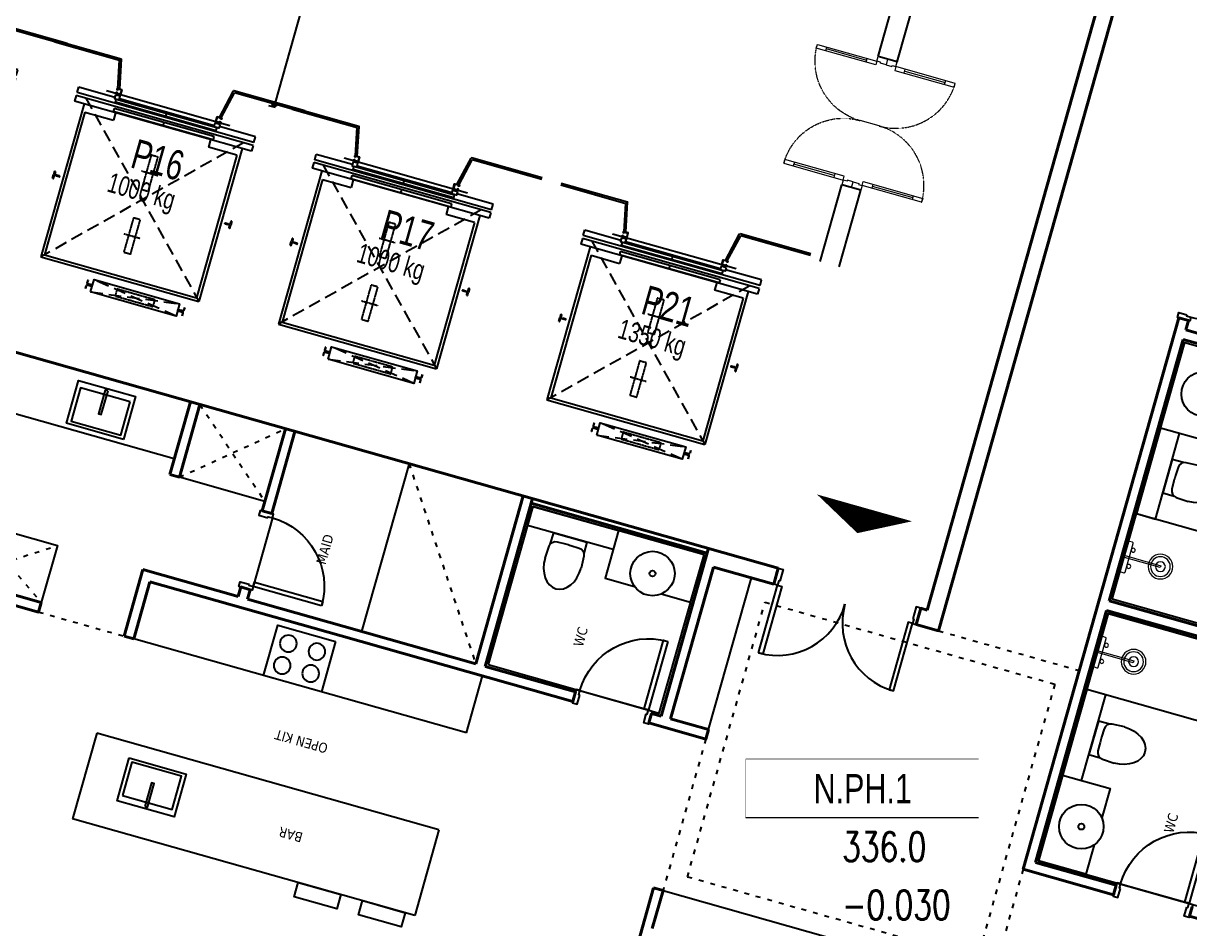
# Model space of a CAD drawing. Header units: millimetres. Extents: x -361681467 to 361175952, y -1292982 to 1550216.
# Drawn here: x -45886 to -34078, y 124816 to 133979 of the extents above; entities that cross this region are included whole.
import ezdxf
from ezdxf.enums import TextEntityAlignment as Align
from ezdxf.xclip import XClip

# ---------------------------------------------------------------- set-up
doc = ezdxf.new("R2010")
doc.units = ezdxf.units.MM
doc.header["$MEASUREMENT"] = 0
doc.header["$XCLIPFRAME"] = 0
doc.set_wipeout_variables(frame=1)
for name, pattern in [('ACAD_ISO03W100', [30, 12, -18]), ('CENTERX2', [4, 2.5, -0.5, 0.5, -0.5]), ('HIDDEN', [0.375, 0.25, -0.125]), ('PHANTOMX2', [5, 2.5, -0.5, 0.5, -0.5, 0.5, -0.5]), ('Xref_NT1+NT2_MBDV Cot vach_220729$0$HIDDEN2', [0.1875, 0.125, -0.0625])]:
    doc.linetypes.add(name, pattern=pattern)
for name, color, linetype in [('1VinaPVC-Text', 9, 'Continuous'), ('A-_FURN----_E-_N', 251, 'Continuous'), ('A-_SANIEQPT_E-_N', 251, 'Continuous'), ('A-CORE-OTLN', 160, 'Continuous'), ('IDEA - dim', 251, 'Continuous'), ('KT-Net manh', 139, 'Continuous'), ('KT-Noi that', 32, 'Continuous'), ('Xref_NT1+NT2_MBDV Cot vach_220729$0$KT-Text', 7, 'Continuous'), ('Xref_NT1+NT2_MBDV Cot vach_220729$0$KT-Tuong', 1, 'Continuous'), ('Xref_ST_MBDV Cot vach 30.7.2022$0$KT-Text', 7, 'Continuous')]:
    doc.layers.add(name, color=color, linetype=linetype)
for name, color, linetype, lineweight in [('A-NoiThat', 39, 'Continuous', 13), ('KT-Chuviet', 255, 'Continuous', 15), ('KT-Kich thuoc', 159, 'Continuous', 18), ('KT-Net cat', 1, 'Continuous', 40), ('KT-Net thay', 7, 'Continuous', 15), ('KT-Net truc', 18, 'Continuous', 15), ('Xref_NT1+NT2_MBDV Cot vach_220729$0$CUA', 37, 'Continuous', 13), ('Xref_NT1+NT2_MBDV Cot vach_220729$0$KT-Kich thuoc', 159, 'Continuous', 18)]:
    doc.layers.add(name, color=color, linetype=linetype, lineweight=lineweight)
doc.styles.add('font unicode ccu', font='arial.ttf')
doc.styles.add('ROMANS', font='ROMANS.SHX')
doc.styles.add('Tahoma', font='tahoma.ttf')
doc.styles.add('xref.N.Cot vach tang N2$0$DIM', font='vnsimli.shx', dxfattribs={"width": 0.7})
doc.styles.add('Xref_NT1+NT2_MBDV Cot vach_220729$0$Arial', font='arial.ttf', dxfattribs={"width": 0.7})
doc.dimstyles.new('xref.N.Cot vach tang N2$0$CCU 1-100 A1', dxfattribs={"dimscale": 100, "dimtxt": 2.2, "dimasz": 1, "dimexe": 1, "dimexo": 0, "dimgap": 1, "dimtad": 1, "dimdec": 0, "dimdsep": 46, "dimtxsty": 'xref.N.Cot vach tang N2$0$DIM', "dimblk1": 'xref.N.Cot vach tang N2$0$_ARCHTICK', "dimblk2": 'xref.N.Cot vach tang N2$0$_ARCHTICK', "dimsah": 1, "dimcen": 0, "dimdle": 1, "dimclrd": 256, "dimclre": 256, "dimclrt": 31, "dimadec": 0, "dimazin": 0, "dimtfac": 1, "dimtdec": 0, "dimtix": 1, "dimtmove": 2, "dimatfit": 3, "dimldrblk": 'xref.N.Cot vach tang N2$0$_ARCHTICK', "dimfxl": 8, "dimtolj": 1, "dimarcsym": 0})

# ---------------------------------------------------------------- blocks, each defined once
blk = doc.blocks.new('*U46')
for p, q in [((-1259.99999999993, -99.99999999999982), (-1299.99999999993, -99.99999999999987)), ((-1279.99999999993, -99.99999999999982), (-1279.99999999993, -524.9999999999645)), ((-90.00000000000003, -99.99999999999999), (-50.00000000000003, -99.99999999999999)), ((-70.00000000000003, -99.99999999999999), (-70.00000000000016, -524.9999999999648)), ((-1259.99999999993, -524.9999999999645), (-1299.99999999993, -524.9999999999645)), ((-90.00000000000016, -524.9999999999648), (-50.00000000000016, -524.9999999999648))]:
    blk.add_line(p, q)
for points in [[(-1349.99999999993, 99.99999998255913), (-1289.99999999993, 99.99999998255909), (-1289.99999999993, 40.00000000000016), (-1299.99999999993, 40.00000000000017), (-1299.99999999993, 1.705302565824148e-13), (-1349.99999999993, 1.563194018672128e-13)], [(-1299.99999999993, 1.705302565824148e-13), (-1259.99999999993, 1.563194018672128e-13), (-1259.99999999993, -624.9999999999645), (-1299.99999999993, -624.9999999999645)], [(-50, 1.4210854715202e-14), (-90, 2.842170943040401e-14), (-90.00000000000018, -624.9999999999648), (-49.99999999999995, -624.9999999999648)], [(2.66100453930543e-14, 99.99999998255892), (-59.99999999999997, 99.9999999825589), (-59.99999999999999, 40.00000000000001), (-49.99999999999999, 40.00000000000001), (-50, 1.4210854715202e-14), (0, 0)]]:
    blk.add_lwpolyline(points, close=True)
at = {"linetype": 'Xref_NT1+NT2_MBDV Cot vach_220729$0$HIDDEN2'}
for centre, radius, start, end in [((-1300.000000000939, 1.091564172384031e-09), 625.0000000012028, 270.0000392677516, 0), ((-49.99999999983451, 2.645776930876151e-10), 625.0000000003819, 180, 269.9999607322484)]:
    blk.add_arc(centre, radius, start, end, dxfattribs=at)
blk = doc.blocks.new('TM KHACH CH (NT2)')
at = {"layer": 'KT-Net manh'}
for p, q in [((2832.003847811429, 99.99999028549064), (2831.999661430658, -583.1220257841051)), ((2850.00384781172, 99.99998655437957), (2849.999587013677, -595.265230134828)), ((2499.999941010028, -537.5002736789174), (2499.999798690958, -1837.500273702666)), ((2550.013188437966, -644.837315697805), (2831.999661430658, -583.1220257841051)), ((2550.013075517316, -663.2633917274652), (2846.999568627391, -598.2652117500547)), ((2846.999587012338, -595.2652117501711), (2846.999568627391, -598.2652117500547)), ((2849.999587013677, -595.265230134828), (2846.999587012338, -595.2652117501711)), ((2550.006537225563, -1730.163844636991), (2831.992253776814, -1791.882590744412)), ((2550.006650146213, -1711.737768607331), (2846.99234657659, -1776.739588627708)), ((2831.987760997552, -2525.002034567995), (2831.992253776814, -1791.882590744412)), ((2846.992328191584, -1779.739588627475), (2846.99234657659, -1776.739588627708)), ((2849.992328193097, -1779.739607012481), (2846.992328191584, -1779.739588627475)), ((2849.987760997145, -2525.002144877799), (2849.992328193097, -1779.739607012481))]:
    blk.add_line(p, q, dxfattribs=at)
at = {"layer": 'KT-Net manh', "const_width": 2}
for points in [[(2846.999587012338, -595.2652117501711), (2831.999661430658, -583.1220257841051)], [(2846.992328191584, -1779.739588627475), (2831.992253776814, -1791.882590744412)]]:
    blk.add_lwpolyline(points, dxfattribs=at)
at = {"layer": 'KT-Net manh', "ltscale": 2}
for points in [[(2510.013233414793, -637.498003148241), (2500.013233414968, -637.4979418652365), (2500.012926999712, -687.4979418641888), (2550.012926998723, -687.4982482794439), (2550.013233414036, -637.4982482804917), (2540.013233414269, -637.4981869974872), (2540.013172131148, -647.498186997138), (2541.613172131067, -647.4981968024513), (2541.613223608816, -639.0981968025444), (2548.413223608746, -639.0982384749223), (2548.412936804118, -685.8982384741539), (2501.612936804944, -685.8979516695254), (2501.613223609631, -639.0979516705265), (2508.413223609503, -639.0979933426715), (2508.413172131754, -647.4979933426948), (2510.01317213173, -647.4980031481246)], [(2510.006492250308, -1737.502666922053), (2500.006492250541, -1737.502605639049), (2500.006798665738, -1687.502605639864), (2550.006798664806, -1687.502912055352), (2550.006492249551, -1737.502912054304), (2540.006492249784, -1737.5028507713), (2540.006553532847, -1727.502850771416), (2541.606553532765, -1727.502860576846), (2541.606502054958, -1735.902860576636), (2548.406502054888, -1735.902902249014), (2548.406788859575, -1689.102902250015), (2501.606788860401, -1689.102615445154), (2501.606502055714, -1735.902615444385), (2508.406502055645, -1735.902657116763), (2508.406553533394, -1727.502657116856), (2510.006553533312, -1727.50266692217)]]:
    blk.add_lwpolyline(points, close=True, dxfattribs=at)
at = {"layer": 'KT-Noi that', "linetype": 'Continuous'}
for p, q in [((1497.51554380497, -260.4917982463958, -3.230259272854623e-06), (1497.515574446472, -255.4917982463958, -3.230259272854623e-06)), ((1497.515574446472, -255.4917982463958, -3.230259272854623e-06), (1535.015574445773, -255.4920280576916, -3.230259272854623e-06)), ((1500.515525419964, -263.4918166310526, -3.230259272854623e-06), (1529.955506421626, -266.5919970483519, -3.230259272854623e-06)), ((1530.015200619237, -316.4919974151999, -3.230259272854623e-06), (1530.015378340089, -287.4919974156655, -3.230259272854623e-06)), ((1531.015194490901, -317.4920035433024, -3.230259272854623e-06), (1535.015194490843, -317.4920280566439, -3.230259272854623e-06)), ((1532.955403593136, -283.3712760044727, -3.230259272854623e-06), (1532.955488036619, -269.5920154330088, -3.230259272854623e-06)), ((1539.015194490785, -317.492052569869, -3.230259272854623e-06), (1535.015194490843, -317.4920280566439, -3.230259272854623e-06)), ((1572.515574445017, -255.4922578691039, -3.230259272854623e-06), (1535.015574445773, -255.4920280576916, -3.230259272854623e-06)), ((1537.075403593073, -283.371301252977, -3.230259272854623e-06), (1537.075488036673, -269.5920406819787, -3.230259272854623e-06)), ((1540.015200619004, -316.4920586982043, -3.230259272854623e-06), (1540.015378339856, -287.49205869867, -3.230259272854623e-06)), ((1569.515525418625, -263.4922394839814, -3.230259272854623e-06), (1540.075506421446, -266.592059066752, -3.230259272854623e-06)), ((1572.515543803456, -260.4922578689875, -3.230259272854623e-06), (1572.515574445017, -255.4922578691039, -3.230259272854623e-06)), ((516.5117430484388, -880.6857763669686, -3.230259272854623e-06), (516.5117626590654, -877.485776367248, -3.230259272854623e-06)), ((516.5117430484388, -880.6857763669686, -3.230259272854623e-06), (545.6117430479499, -880.6859547006898, -3.230259272854623e-06)), ((516.5117626590654, -877.485776367248, -3.230259272854623e-06), (545.6117626585765, -877.4859547009692, -3.230259272854623e-06)), ((551.811432955612, -931.2859926953679, -3.230259272854623e-06), (551.8117050523288, -886.8859926961595, -3.230259272854623e-06)), ((555.011432955449, -931.2860123056453, -3.230259272854623e-06), (555.0117050521658, -886.8860123066697, -3.230259272854623e-06)), ((558.0114145705011, -934.2860306906514, -3.230259272854623e-06), (562.0114145703847, -934.2860552038765, -3.230259272854623e-06)), ((558.0113949599327, -937.4860306908377, -3.230259272854623e-06), (562.0113949598162, -937.4860552038299, -3.230259272854623e-06)), ((565.0114329552744, -931.2860735888826, -3.230259272854623e-06), (565.0117050520494, -886.8860735896742, -3.230259272854623e-06)), ((568.2114329551696, -931.2860931995092, -3.230259272854623e-06), (568.2117050519446, -886.8860932005337, -3.230259272854623e-06)), ((603.511743046809, -880.6863095295848, -3.230259272854623e-06), (574.4117430472397, -880.6861311958637, -3.230259272854623e-06)), ((603.5117626573774, -877.4863095296314, -3.230259272854623e-06), (574.4117626578081, -877.4861311959103, -3.230259272854623e-06)), ((603.511743046809, -880.6863095295848, -3.230259272854623e-06), (603.5117626573774, -877.4863095296314, -3.230259272854623e-06)), ((551.8058414896368, -1843.686012678198, -3.230259272854623e-06), (551.8055693928618, -1888.086012677173, -3.230259272854623e-06)), ((555.0058414895902, -1843.686032288708, -3.230259272854623e-06), (555.005569392757, -1888.086032287916, -3.230259272854623e-06)), ((558.0058794849319, -1837.48605067376, -3.230259272854623e-06), (562.0058794848737, -1837.486075186869, -3.230259272854623e-06)), ((558.0058598743635, -1840.686050673481, -3.230259272854623e-06), (562.0058598743635, -1840.686075187055, -3.230259272854623e-06)), ((565.0058414892992, -1843.686093571712, -3.230259272854623e-06), (565.0055693925824, -1888.086093570688, -3.230259272854623e-06)), ((568.2058414892526, -1843.686113182339, -3.230259272854623e-06), (568.2055693924776, -1888.086113181547, -3.230259272854623e-06)), ((516.5055313979974, -1894.285796347889, -3.230259272854623e-06), (545.6055313975085, -1894.285974681727, -3.230259272854623e-06)), ((516.5055117874872, -1897.485796348075, -3.230259272854623e-06), (545.6055117869982, -1897.48597468168, -3.230259272854623e-06)), ((603.5055313963676, -1894.286329510389, -3.230259272854623e-06), (574.4055313968565, -1894.286151177017, -3.230259272854623e-06)), ((603.5055117857992, -1897.486329510575, -3.230259272854623e-06), (574.4055117862299, -1897.486151176738, -3.230259272854623e-06)), ((1497.504181926779, -2114.491798211471, -3.230259272854623e-06), (1497.504151285277, -2119.491798211355, -3.230259272854623e-06)), ((1497.504151285277, -2119.491798211355, -3.230259272854623e-06), (1535.004151284578, -2119.492028022651, -3.230259272854623e-06)), ((1500.504200311669, -2111.491816596477, -3.230259272854623e-06), (1529.944219308789, -2108.391997013823, -3.230259272854623e-06)), ((1530.00452511129, -2058.491997382487, -3.230259272854623e-06), (1530.004347390379, -2087.491997381905, -3.230259272854623e-06)), ((1531.004531239567, -2057.49200351059, -3.230259272854623e-06), (1535.004531239509, -2057.492028024048, -3.230259272854623e-06)), ((1532.944322137162, -2091.612754827365, -3.230259272854623e-06), (1532.944237693679, -2105.392015398829, -3.230259272854623e-06)), ((1572.50415128388, -2119.492257834179, -3.230259272854623e-06), (1535.004151284578, -2119.492028022651, -3.230259272854623e-06)), ((1539.00453123945, -2057.492052537273, -3.230259272854623e-06), (1535.004531239509, -2057.492028024048, -3.230259272854623e-06)), ((1537.064322137216, -2091.61278007587, -3.230259272854623e-06), (1537.064237693674, -2105.392040647333, -3.230259272854623e-06)), ((1540.004525111115, -2058.492058665375, -3.230259272854623e-06), (1540.004347390262, -2087.49205866491, -3.230259272854623e-06)), ((1569.504200310388, -2111.49223944929, -3.230259272854623e-06), (1540.064219308726, -2108.39205903234, -3.230259272854623e-06)), ((1572.50418192544, -2114.492257834296, -3.230259272854623e-06), (1572.50415128388, -2119.492257834179, -3.230259272854623e-06))]:
    blk.add_line(p, q, dxfattribs=at)
at = {"layer": 'KT-Noi that', "linetype": 'Continuous', "ltscale": 2}
for p, q in [((2310.004163526639, -2117.496777459513, -3.230259272854623e-06), (2310.015562174609, -257.496777494438, -3.230259272854623e-06)), ((2370.015562173503, -257.4971451926976, -3.230259272854623e-06), (2310.015562174609, -257.496777494438, -3.230259272854623e-06)), ((2370.004163525475, -2117.497145157657, -3.230259272854623e-06), (2370.015562173503, -257.4971451926976, -3.230259272854623e-06)), ((2400.004163524893, -2117.497329006903, -3.230259272854623e-06), (2400.015562172863, -257.4973290419439, -3.230259272854623e-06)), ((2400.015562172863, -257.4973290419439, -3.230259272854623e-06), (2460.015562171757, -257.4976967400871, -3.230259272854623e-06)), ((2460.015562171757, -257.4976967400871, -3.230259272854623e-06), (2460.013233415724, -637.4976967331022, -3.230259272854623e-06)), ((700.0149555025273, -356.486910920823, -3.230259272854623e-06), (700.0047702590819, -2018.486910889857, -3.230259272854623e-06)), ((2310.014955472318, -356.4967774923425, -3.230259272854623e-06), (700.0149555025273, -356.486910920823, -3.230259272854623e-06)), ((730.0147655245382, -387.4870947696036, -3.230259272854623e-06), (730.0049602360232, -1987.487094739452, -3.230259272854623e-06)), ((2230.014765496366, -387.4962872274918, -3.230259272854623e-06), (730.0147655245382, -387.4870947696036, -3.230259272854623e-06)), ((2230.014765496366, -387.4962872274918, -3.230259272854623e-06), (2230.012927004835, -687.4962872219039, -3.230259272854623e-06)), ((2310.012927003263, -687.4967774862889, -3.230259272854623e-06), (2230.012927004835, -687.4962872219039, -3.230259272854623e-06)), ((2314.006645490183, -1712.496801980189, -3.230259272854623e-06), (2314.013080210832, -662.4968019999797, -3.230259272854623e-06)), ((2348.01308021025, -662.497010362451, -3.230259272854623e-06), (2314.013080210832, -662.4968019999797, -3.230259272854623e-06)), ((2348.0066454896, -1712.49701034266, -3.230259272854623e-06), (2348.01308021025, -662.497010362451, -3.230259272854623e-06)), ((2411.006614846876, -1717.497396425926, -3.230259272854623e-06), (2411.01311085053, -657.4973964456003, -3.230259272854623e-06)), ((2411.01311085053, -657.4973964456003, -3.230259272854623e-06), (2441.26700560539, -657.4975818509702, -3.230259272854623e-06)), ((2441.260509601736, -1717.497581831063, -3.230259272854623e-06), (2441.26700560539, -657.4975818509702, -3.230259272854623e-06)), ((2455.006798695191, -1687.497666071635, -3.230259272854623e-06), (2455.012927000585, -687.4976660906104, -3.230259272854623e-06)), ((2314.009862850537, -1187.496801990317, -3.230259272854623e-06), (2348.009862849838, -1187.497010352556, -3.230259272854623e-06)), ((2411.009862848674, -1187.497396435705, -3.230259272854623e-06), (2441.263757603476, -1187.497581840726, -3.230259272854623e-06)), ((2230.004960207851, -1987.496287197573, -3.230259272854623e-06), (2230.00679869944, -1687.496287203161, -3.230259272854623e-06)), ((2310.006798697927, -1687.496777467546, -3.230259272854623e-06), (2230.00679869944, -1687.496287203161, -3.230259272854623e-06)), ((2348.0066454896, -1712.49701034266, -3.230259272854623e-06), (2314.006645490183, -1712.496801980189, -3.230259272854623e-06)), ((2411.006614846876, -1717.497396425926, -3.230259272854623e-06), (2441.260509601736, -1717.497581831063, -3.230259272854623e-06)), ((2460.004163523787, -2117.497696705163, -3.230259272854623e-06), (2460.006492279819, -1737.497696712497, -3.230259272854623e-06)), ((2230.004960207851, -1987.496287197573, -3.230259272854623e-06), (730.0049602360232, -1987.487094739452, -3.230259272854623e-06)), ((2310.004770228872, -2018.496777461376, -3.230259272854623e-06), (700.0047702590819, -2018.486910889857, -3.230259272854623e-06)), ((2370.004163525475, -2117.497145157657, -3.230259272854623e-06), (2310.004163526639, -2117.496777459513, -3.230259272854623e-06)), ((2400.004163524893, -2117.497329006903, -3.230259272854623e-06), (2460.004163523787, -2117.497696705163, -3.230259272854623e-06))]:
    blk.add_line(p, q, dxfattribs=at)
at = {"layer": 'KT-Noi that', "linetype": 'HIDDEN', "ltscale": 500}
for p, q in [((2370.014955471212, -356.497145190835, -3.230259272854623e-06), (700.0047702590819, -2018.486910889857, -3.230259272854623e-06)), ((2370.004770227708, -2018.497145159519, -3.230259272854623e-06), (700.0149555025273, -356.486910920823, -3.230259272854623e-06)), ((495.0058794862125, -1837.485654590651, -3.230259272854623e-06), (625.0113949585939, -937.4864512870554, -3.230259272854623e-06)), ((495.0113949609804, -937.4856546072988, -3.230259272854623e-06), (625.0058794837678, -1837.486451270059, -3.230259272854623e-06))]:
    blk.add_line(p, q, dxfattribs=at)
at = {"layer": 'KT-Noi that', "linetype": 'CENTERX2'}
for p, q in [((1155.010389906529, -1101.489699285943, -3.230259272854623e-06), (1155.009352088207, -1270.838040312054, -3.230259272854623e-06)), ((1815.010389894131, -1101.493743967381, -3.230259272854623e-06), (1815.009352075809, -1270.842084993375, -3.230259272854623e-06))]:
    blk.add_line(p, q, dxfattribs=at)
at = {"layer": 'KT-Noi that', "linetype": 'Continuous', "ltscale": 2, "elevation": -3.230261762599158e-06}
for points in [[(2485.013233417005, -637.4978499406716), (2445.013233417762, -637.4976048084209), (2445.012927002448, -687.4976048073731), (2485.012927001691, -687.4978499396238)], [(495.0113949609804, -937.4856546072988), (625.0113949585939, -937.4864512870554), (625.0058794837678, -1837.486451270059), (495.0058794862125, -1837.485654590651)], [(2485.0064922811, -1737.497849920066), (2445.006492281856, -1737.497604787815), (2445.00679869717, -1687.49760478863), (2485.006798696413, -1687.497849920881)]]:
    blk.add_lwpolyline(points, close=True, dxfattribs=at)
at = {"layer": 'KT-Noi that', "linetype": 'PHANTOMX2', "elevation": -3.230261762599158e-06}
for points in [[(975.0100834946497, -1151.488596189767), (975.0096422566567, -1223.488596188487), (1335.009642249905, -1223.490802378277), (1335.010083487898, -1151.490802379791)], [(1635.01008348231, -1151.492640871438), (1635.009642244317, -1223.492640870041), (1995.009642237565, -1223.494847060065), (1995.010083475558, -1151.494847061462)], [(524.0098628841224, -1187.485832323437), (524.0074115620228, -1587.485832315986), (596.0074115606258, -1587.486273554037), (596.0098628827836, -1187.486273561604)]]:
    blk.add_lwpolyline(points, close=True, dxfattribs=at)
at = {"layer": 'KT-Noi that', "linetype": 'Continuous'}
for centre, radius, start, end in [((1500.515543804853, -260.4918166312855, -3.230259272854623e-06), 3, 179.9996488722478, 269.9996488755828), ((1529.955488036678, -269.5919970481191, -3.230259272854623e-06), 3, 359.9996488722477, 89.99964887558284), ((1531.015200619178, -316.4920035435352, -3.230259272854623e-06), 1, 179.9996488722478, 269.9996488755828), ((1527.741290701844, -282.7603206392378, -3.230259272854623e-06), 5.24978472904255, 295.6693700076628, 353.3169324959745), ((1542.289523972198, -282.7604097953299, -3.230259272854623e-06), 5.24978472904255, 186.6823652530359, 244.3299277381238), ((1540.075488036615, -269.5920590668684, -3.230259272854623e-06), 3, 89.99964887558284, 179.9996488722478), ((1539.015200619062, -316.492052569869, -3.230259272854623e-06), 1, 269.9996488755828, 359.9996488722477), ((1569.515543803573, -260.4922394840978, -3.230259272854623e-06), 3, 269.9996488755828, 359.9996488722477), ((545.6117050524917, -886.8859547007596, -3.230259272854623e-06), 6.200000000004374, 359.9996488722477, 89.99964887558284), ((545.6117050524917, -886.8859547007596, -3.230259272854623e-06), 9.400000000001475, 359.9996488722477, 89.99964887558284), ((558.0114329553908, -931.2860306907678, -3.230259272854623e-06), 6.19999999999713, 179.9996488722478, 269.9996488755828), ((558.0114329553908, -931.2860306907678, -3.230259272854623e-06), 3.000000000000045, 179.9996488722478, 269.9996488755828), ((562.0114329553326, -931.2860552039929, -3.230259272854623e-06), 6.20000000000076, 269.9996488755828, 359.9996488722477), ((562.0114329553326, -931.2860552039929, -3.230259272854623e-06), 2.999999999999834, 269.9996488755828, 359.9996488722477), ((574.4117050517234, -886.8861311957007, -3.230259272854623e-06), 9.399999999997844, 89.99964887558284, 179.9996488722478), ((574.4117050517234, -886.8861311957007, -3.230259272854623e-06), 6.19999999999734, 89.99964887558284, 179.9996488722478), ((545.6055693930248, -1888.085974681657, -3.230259272854623e-06), 6.200000000004374, 269.9996488755828, 359.9996488722477), ((545.6055693930248, -1888.085974681657, -3.230259272854623e-06), 9.400000000001475, 269.9996488755828, 359.9996488722477), ((558.0058414894738, -1843.686050673597, -3.230259272854623e-06), 6.19999999999713, 89.99964887558284, 179.9996488722478), ((558.0058414894738, -1843.686050673597, -3.230259272854623e-06), 3.000000000000045, 89.99964887558284, 179.9996488722478), ((562.0058414894156, -1843.686075186823, -3.230259272854623e-06), 6.20000000000076, 359.9996488722477, 89.99964887558284), ((562.0058414894156, -1843.686075186823, -3.230259272854623e-06), 2.999999999999834, 359.9996488722477, 89.99964887558284), ((574.4055693923146, -1888.086151176947, -3.230259272854623e-06), 9.399999999997844, 179.9996488722478, 269.9996488755828), ((574.4055693923146, -1888.086151176947, -3.230259272854623e-06), 6.19999999999734, 179.9996488722478, 269.9996488755828), ((1500.504181926721, -2114.491816596244, -3.230259272854623e-06), 3, 89.99964887558284, 179.9996488722478), ((1529.944237693737, -2105.39199701394, -3.230259272854623e-06), 3, 269.9996488755828, 359.9996488722477), ((1527.730201758037, -2092.223646285012, -3.230259272854623e-06), 5.24978472904255, 6.682365253035854, 64.3299277381238), ((1531.00452511129, -2058.49200351059, -3.230259272854623e-06), 1, 89.99964887558284, 179.9996488722478), ((1540.064237693616, -2105.392059032223, -3.230259272854623e-06), 3, 179.9996488722478, 269.9996488755828), ((1542.278435028449, -2092.223735441105, -3.230259272854623e-06), 5.24978472904255, 115.6693700076628, 173.3169324959745), ((1539.004525111173, -2058.492052537273, -3.230259272854623e-06), 1, 359.9996488722477, 89.99964887558284), ((1569.50418192544, -2114.492239449406, -3.230259272854623e-06), 3, 359.9996488722477, 89.99964887558284)]:
    blk.add_arc(centre, radius, start, end, dxfattribs=at)
blk = doc.blocks.new('xref.N.Cot vach tang N2$0$_Open90')
at = {"color": 0, "linetype": 'ByBlock', "lineweight": -2}
for p, q in [((0, 0), (-1, 0)), ((-0.5, 0.5), (0, 0)), ((0, 0), (-0.5, -0.5))]:
    blk.add_line(p, q, dxfattribs=at)
blk = doc.blocks.new('*D77')
at = {"layer": 'Defpoints', "color": 0, "transparency": 16777216}
for p in [(-42515.36417944849, 136012.4280917887, 2.243729317176013e-09), (-43350.98370252523, 133131.0802364899), (-43331.13576861647, 133125.4717759471)]:
    blk.add_point(p, dxfattribs=at)
at = {"layer": 'KT-Noi that', "color": 5, "transparency": 16777216}
for p, q in [((-42515.36417944849, 136012.4280917887), (-42583.32805180689, 136031.6327454427)), ((-42548.80830646832, 135969.920613882), (-43337.38750941418, 133179.1961749396)), ((-43331.13576861647, 133125.4717759471), (-43399.09964097486, 133144.676429601))]:
    blk.add_line(p, q, dxfattribs=at)
at = {"layer": 'KT-Noi that', "color": 5, "transparency": 16777216, "xscale": 50, "yscale": 50, "zscale": 50}
for p, rotation in [((-42535.21211335727, 136018.0365523316), 74.22122001118181), ((-43350.98370252523, 133131.0802364899), 254.2212200111818)]:
    blk.add_blockref('xref.N.Cot vach tang N2$0$_Open90', p, dxfattribs=dict(at, rotation=rotation))
at = {"layer": 'KT-Noi that', "color": 5, "transparency": 16777216, "insert": (-43044.14137868547, 134603.110399944), "char_height": 110, "attachment_point": 5, "rotation": 74.22122001118181, "style": 'xref.N.Cot vach tang N2$0$DIM'}
blk.add_mtext('\\A1;3000', dxfattribs=at)
blk = doc.blocks.new('xref.N.Cot vach tang N2$0$_ARCHTICK')
at = {"color": 0, "linetype": 'ByBlock', "const_width": 0.15}
blk.add_lwpolyline([(-0.5, -0.5), (0.5, 0.5)], dxfattribs=at)
blk = doc.blocks.new('STTT2')
at = {"layer": 'Xref_NT1+NT2_MBDV Cot vach_220729$0$KT-Text', "extrusion": (-7.842662149242164e-08, 2.279761105484315e-08, 0.9999999999999968), "style": 'Xref_NT1+NT2_MBDV Cot vach_220729$0$Arial', "oblique": 359.9999999962315, "width": 0.7000000000070644}
for s, p in [('P16', (-55594.37387683878, 96065.663067791, 0.006546916620882384)), ('P17', (-53068.28942651954, 95351.84688687554, 0.006332531165114461)), ('P21', (-50425.18503223319, 94584.68730364663, 0.006107751917937743))]:
    blk.add_text(s, height=300.0000000000057, rotation=344.2212204160069, dxfattribs=at).set_placement(p, align=Align.CENTER)
at = {"layer": 'Xref_NT1+NT2_MBDV Cot vach_220729$0$KT-Text', "style": 'Xref_NT1+NT2_MBDV Cot vach_220729$0$Arial', "width": 0.7}
for s, p in [('1000 kg', (-55746.07540186754, 95796.7826053119, -0.006141549482647283)), ('1000 kg', (-53219.99095154829, 95082.96642439645, -0.00614154936571496)), ('1350 kg', (-50576.88655726192, 94315.80684116748, -0.006141549459200577))]:
    blk.add_text(s, height=200, rotation=344.0000000000001, dxfattribs=at).set_placement(p, align=Align.CENTER)
blk = doc.blocks.new('ĂERWER')
at = {"layer": 'Xref_ST_MBDV Cot vach 30.7.2022$0$KT-Text'}
blk.add_blockref('STTT2', (0, 0), dxfattribs=at)
blk = doc.blocks.new('*U179')
at = {"ltscale": 5}
for points in [[(-300, -450), (300, -450), (300, 0), (-300, 0)], [(-261, -65), (261, -65), (261, -415), (-261, -415)], [(-15, -20), (15, -20), (15, -270), (-15, -270)]]:
    blk.add_lwpolyline(points, close=True, dxfattribs=at)
blk = doc.blocks.new('A$C2A980E36')
at = {"ltscale": 0.5}
blk.add_lwpolyline([(-10, 0), (10, 0), (10, 400), (-10, 400)], close=True, dxfattribs=at)
blk.add_lwpolyline([(160, 60), (160, 30, -0.4142135623730916), (150, 20), (-150, 20, -0.4142135623730987), (-160, 30), (-160, 60.00000000000728, -0.414213562373095), (-150, 70.00000000000728), (150, 70, -0.4142135623730915)], format="xyb", close=True, dxfattribs=at)
for centre, radius in [((0, 400), 125), ((0, 400), 100), ((0, 400), 50), ((-85, 90.00000000000728), 20), ((85, 90), 20)]:
    blk.add_circle(centre, radius, dxfattribs=at)
blk = doc.blocks.new('220126_HDN_HBA typical plan$0$210902_YS plan 330pm ver13$0$TOTO-WC-CW822J')
at = {"color": 0}
blk.add_lwpolyline([(-177.2072506700642, -119.1915361834399), (-175, 0), (175, 0), (177.2072506700642, -119.1915361836145)], dxfattribs=at)
blk.add_lwpolyline([(-190, -270), (-183.3947591906181, -144.5004246227618, -0.3908696114996718), (-115.4352058441145, -78.20653349565691), (-27.76706723973621, -75.77130742336158, -0.01388621073825284), (27.76706724101678, -75.77130742336158), (115.4352058439981, -78.20653349565691, -0.3908696114996718), (183.3947591905016, -144.5004246227618), (190, -270)], format="xyb", dxfattribs=at)
blk.add_ellipse((0, -270), major_axis=(0, -270), ratio=0.7037037037037037, start_param=4.71238898038469, end_param=7.853981633974483, dxfattribs=at)
blk = doc.blocks.new('*U112')
at = {"ltscale": 5}
blk.add_lwpolyline([(305, -530), (305, -1.13686837721616e-13), (-305, 0), (-305, -530)], close=True, dxfattribs=at)
for centre in [(-150, -150), (150, -150.0000000000001), (-150, -380), (150, -380)]:
    blk.add_circle(centre, 85, dxfattribs=at)
blk = doc.blocks.new('d800')
blk.add_line((760, 70), (40, 70))
for points in [[(40, 790), (40, 70), (85, 70), (85, 790)], [(50, 25), (40, 25), (40, 70), (0, 70), (0, -70), (50, -70)], [(750, 25), (760, 25), (760, 70), (800, 70), (800, -70), (750, -70)]]:
    blk.add_lwpolyline(points, close=True)
blk.add_arc((40, 70), 720, 0, 90)
blk = doc.blocks.new('d900n')
for points in [[(20, -50), (20, -40), (65, -40), (65, 0), (-65, 0), (-65, -50)], [(885, -40), (65, -40), (65, -85), (885, -85)], [(20, -850), (20, -860), (65, -860), (65, -900), (-65, -900), (-65, -850)]]:
    blk.add_lwpolyline(points, close=True)
blk.add_arc((65, -40), 820, 270, 0)
blk = doc.blocks.new('A$C22D8307A')
at = {"layer": 'A-CORE-OTLN'}
h = blk.add_hatch(dxfattribs=at)
h.set_pattern_fill('CROSS', color=74, scale=750)
h.set_pattern_definition([(0, (50454.47984565984, -113977.2468064845), (187.5, 187.5), [93.75, -281.25]), (90, (50501.35484565984, -114024.1218064845), (-187.5, 187.5), [93.75, -281.25])])
h.paths.add_polyline_path([(16745.71674893149, 5105.506857817643), (16649.4848693956, 5132.699234708707), (16659.69340251985, 5168.826504266472), (13291.57761876314, 6120.559695454838), (13121.57926925638, 5518.947679090386), (13025.34738972051, 5546.140055981479), (9705.828154157745, 6484.141252519548), (9189.272957848356, 4655.706150636717), (9111.79816127468, 4381.528379388372)])
h.paths.add_polyline_path([(20426.89863564367, 8019.818180737639), (20544.38179872766, 8435.582703375796), (20159.45428058348, 8544.352210940298), (17898.00511147171, 9183.373067886117), (16745.71674893147, 5105.506857817614), (16955.27721728598, 5125.380958815163, 0.3095692328619609)])
h.paths.add_polyline_path([(18985.81264511375, 7135.579157139873, -1), (18305.35049925213, 7327.858298102641, -1)], flags=16)
h.paths.add_polyline_path([(23943.46629842765, 20464.69996007642), (23366.07502123772, 20627.85422141579), (23393.27360479805, 20724.10806591081), (22046.21478446978, 21104.66991719551), (20891.22420957601, 21431.037220522), (20428.90377403048, 19794.91822148568), (23508.32391916645, 18924.76216097432)])
at = {"color": 1, "elevation": 5.460840007000577e-05}
blk.add_lwpolyline([(13012.92793975439, 14842.00906124052, 0, 999.9999999999999, 0), (13085.1821666164, 15097.71160917121, 999.9999999999999, 999.9999999999999, 0)], format="xyseb", dxfattribs=at)
at = {"layer": 'A-_FURN----_E-_N', "linetype": 'Continuous', "elevation": 5.460840007000577e-05}
for points in [[(16327.16436867154, 16771.346848011), (17963.10632078966, 16309.07644086023), (17228.92562505661, 13710.86339930359), (15592.98367293851, 14173.13380645441)], [(14845.20678877577, 11526.80482512538), (16481.14874087818, 11064.534417979), (17188.13705972012, 13566.5155799997), (15552.1951076177, 14028.78598714608)]]:
    blk.add_lwpolyline(points, close=True, dxfattribs=at)
at = {"layer": 'A-_SANIEQPT_E-_N', "elevation": 5.460840007000577e-05}
blk.add_lwpolyline([(15837.70158436288, 15039.1730158015), (17473.64353658263, 14576.90260862195), (17228.9256250566, 13710.86339930361), (15592.98367283684, 14173.13380648314)], close=True, dxfattribs=at)
at = {"layer": 'IDEA - dim'}
for p, q in [((11505.91940752549, 12854.55578850787, 5.460840007000578e-05), (11939.57967260382, 14389.24849138031, 5.460872732896015e-05)), ((9054.123600194282, 12819.95348869788, 5.448812585712723e-05), (5686.007816437246, 13771.68667988476, 5.454809201820104e-05)), ((9054.123600194282, 12819.95348869788, 5.448812585712723e-05), (9217.277861540671, 13397.34476591271, 5.460871833793924e-05)), ((5312.498506334028, 12817.61403521328, 5.460840007000577e-05), (5067.767114314178, 11951.52711939017, 5.460840007000577e-05)), ((8776.846169626566, 11838.68846713389, 5.428318132825376e-05), (5312.498506334035, 12817.61403521334, 5.428318132825376e-05)), ((8532.114777606708, 10972.60155131076, 5.428318132825376e-05), (5067.767114314178, 11951.5271193902, 5.428318132825376e-05)), ((8776.846169626566, 11838.68846713389, 5.460840007000577e-05), (8532.114777606708, 10972.60155131076, 5.460840007000577e-05)), ((11045.09343294306, 11223.72558007715, 5.460840007000577e-05), (12940.60265188014, 10688.10888703879, 5.460891948357876e-05))]:
    blk.add_line(p, q, dxfattribs=at)
for points, elevation in [([(2939.749149361844, 17108.99983372414), (6260.009880927311, 16170.78911161365), (6096.855619580747, 15593.39783439823), (2776.594888014166, 16531.60855649797)], 5.460891948357876e-05), ([(6148.2782235825, 15407.62863199454), (6356.241760465338, 16143.59673472129), (7222.328676291436, 15898.86534270059), (7014.365139408605, 15162.89723997387)], 5.462881708474045e-05), ([(16082.43297638278, 15905.25993162463), (15837.70158436291, 15039.17301580148), (16030.16735103773, 14984.79536728418), (16274.89874305761, 15850.8822831073)], 5.460840007000577e-05), ([(9148.238358895855, 13520.76902233969), (9628.12566468901, 15219.05592042321), (8473.343110258153, 15545.36444311636), (7993.455804464997, 13847.07754503284)], 5.460840007000577e-05), ([(2459.861843573832, 15410.71293564558), (4914.03565931796, 14717.23360555444), (4750.881397971389, 14139.84232833903), (2296.707582226154, 14833.32165841945)], 5.448812585712696e-05), ([(9275.326302538517, 13510.83652110978), (11007.50013418477, 13021.37373707007), (11460.19506308683, 14623.42875561769), (9728.02123144058, 15112.8915396574)], 5.460840007000577e-05), ([(9728.030266832757, 15112.92351301643), (10594.11718265587, 14868.19212099651), (10539.72532368292, 14675.73036979001), (9673.638407859791, 14920.46176180994)], 5.460840007000577e-05), ([(12225.94890733717, 14355.09270440327), (12216.32561900342, 14357.81158682914), (12204.09064808704, 14314.50678932731), (12165.59749475207, 14325.38231903077), (12211.82222626791, 14488.97716675542), (12259.93866793661, 14475.38275462609)], 5.460891948357876e-05), ([(12011.02462359049, 13631.25991283022), (12204.08984656639, 14314.50394678852), (12247.39374058786, 14302.26577851961), (12054.32851761195, 13619.02174456132)], 5.460891948357876e-05), ([(13573.19379985984, 13974.39982945629), (13582.81688742017, 13971.68023650764), (13570.57871915125, 13928.37634248617), (13609.07106939256, 13917.49797069161), (13655.30041930643, 14081.09151338908), (13607.18498150481, 14094.68947813229)], 5.460891948357876e-05), ([(13377.51269150712, 13245.12946687854), (13570.57791448291, 13928.37350083685), (13527.27311698106, 13940.60847175322), (13334.20789400527, 13257.36443779494)], 5.460891948357876e-05), ([(15334.66957298276, 13258.97865736359), (15552.15811475713, 14028.77725888032), (17188.12609229295, 13566.53786047109), (16970.63755051857, 12796.7392589544), (15334.66957298276, 13258.97865736359)], 5.460840007000577e-05), ([(15334.63759912412, 13258.98769098698), (15089.90620710425, 12392.90077516384), (15282.37197377907, 12338.52312664651), (15527.10336579895, 13204.61004246965)], 5.460840007000577e-05), ([(7784.83455913698, 11183.75829920091), (7744.044984591535, 11039.41076507418), (7311.002382212166, 11161.77948870613), (7351.791956755747, 11306.12702283359)], 5.428318114310268e-05), ([(8434.39846270789, 11000.20521374929), (8393.608888162446, 10855.85767962347), (7960.566285781228, 10978.22640325605), (8001.355860326665, 11122.57393738207)], 5.428318114310268e-05)]:
    blk.add_lwpolyline(points, close=True, dxfattribs=dict(at, elevation=elevation))
at = {"layer": 'IDEA - dim', "elevation": 5.460840007000577e-05}
for points in [[(16647.5282721832, 16066.26090293805), (16563.62936703009, 15769.30677667927), (16082.46495034304, 15905.25089797254), (16327.16436867154, 16771.34684801105), (16808.32878535854, 16635.4027267177), (16724.42988020594, 16338.4486004607)], [(11027.26748483448, 14226.19520797025), (11324.21541565442, 14142.27437760151), (11460.19506308682, 14623.42875561769), (10594.11718265587, 14868.19212099651), (10458.13753522348, 14387.0377429803), (10755.08546604163, 14303.11691261208)], [(15410.27011061591, 11687.81483009087), (15326.37120546281, 11390.86070383206), (14845.20678877577, 11526.80482512538), (15089.90620710425, 12392.90077516384), (15571.07062379127, 12256.95665387054), (15487.17171863865, 11960.00252761351)]]:
    blk.add_lwpolyline(points, dxfattribs=at)
at = {"layer": 'IDEA - dim'}
for centre, radius in [((16517.57153035412, 16249.93519415203, 5.460840007000577e-05), 224.9999999999998), ((10938.7693520394, 14433.06009259683, 5.460840007000577e-05), 224.9999999999999), ((10938.7693520394, 14433.06009259683, 5.460840007000577e-05), 29.99999999999999), ((15280.31336878684, 11871.48912130484, 5.460840007000577e-05), 224.9999999999998), ((15280.31336878684, 11871.48912130484, 5.460840007000577e-05), 29.99999999999998)]:
    blk.add_circle(centre, radius, dxfattribs=at)
for centre, start, end in [((12204.08984656636, 14314.50394678849, 5.460891529389978e-05), 254.2212255664431, 344.2212255664431), ((13570.57791448293, 13928.37350083685, 5.460891529389978e-05), 164.2212255664431, 254.2212255664431)]:
    blk.add_arc(centre, 709.9975987722111, start, end, dxfattribs=at)
at = {"layer": 'KT-Net cat'}
for p, q in [((13717.72173704472, 14063.45303426791, 5.460891948357876e-05), (15743.65019532225, 21233.06914124259, 5.460891948357876e-05)), ((13835.08889154089, 13853.63179834199, 5.460891948357876e-05), (15687.00575722677, 20407.43330833977, 5.460891890577006e-05)), ((2747.285390289864, 17163.38458750572, 5.460891948357876e-05), (12211.82222626791, 14488.97716675542, 5.460891948357876e-05)), ((14690.92646824232, 11440.50544681925, 5.46086672391564e-05), (16268.05736725715, 17021.85904808054, 5.460866684305633e-05)), ((16364.28924679061, 16994.66667119013, 5.460840007000577e-05), (16268.05736725715, 17021.85904808054, 5.460840007000577e-05)), ((16337.09686990116, 16898.43479165374, 5.460840007000577e-05), (16364.28924679197, 16994.66667118976, 5.460840007000577e-05)), ((16337.09686990116, 16898.43479165374, 5.46086672391564e-05), (17155.06784595661, 16667.29958807938, 5.46086672391564e-05)), ((15562.12760883953, 14155.87393079099, 5.460840007000577e-05), (16309.90449301037, 16802.20291211778, 5.460840007000577e-05)), ((16309.90449301036, 16802.20291211775, 5.460840007000577e-05), (17127.87546906551, 16571.06770854344, 5.460840007000577e-05)), ((6260.009880927326, 16170.78911161365, 5.462881708474045e-05), (6052.046344046546, 15434.82100888553, 5.462881708474045e-05)), ((6356.241760463228, 16143.59673472255, 5.462881708474045e-05), (6148.278223582493, 15407.62863199454, 5.462881708474045e-05)), ((6987.201183280355, 15066.65732897776, 5.460840007000577e-05), (7222.328676291436, 15898.86534270059, 5.460840007000577e-05)), ((7083.433062816286, 15039.46495208678, 5.460840007000577e-05), (7318.560555827331, 15871.6729658095, 5.460840007000577e-05)), ((6148.2782235825, 15407.62863199454, 5.460891948357876e-05), (6052.046344049231, 15434.82100888477, 5.460891948357876e-05)), ((9148.238358895876, 13520.76902233971, 5.460840007000577e-05), (9628.125664689025, 15219.0559204232, 5.460840007000577e-05)), ((9244.470238431764, 13493.57664544859, 5.460840007000577e-05), (9724.357544224928, 15191.8635435321, 5.460840007000577e-05)), ((9710.761355779388, 15143.74760376415, 5.460891948357876e-05), (11491.05112719359, 14640.68863127888, 5.460891948357876e-05)), ((7083.433062816286, 15039.46495208678, 5.460891948357876e-05), (6987.201183280362, 15066.65732897779, 5.460891948357876e-05)), ((4750.881397969293, 14139.84232833161, 5.448812585712696e-05), (2296.707582226139, 14833.32165841945, 5.448812585712696e-05)), ((11024.76000984598, 12990.51767296332, 5.460840007000577e-05), (11504.64731563914, 14688.80457104683, 5.460840007000577e-05)), ((5589.775936901344, 13798.87905677587, 5.448812585712696e-05), (5780.122575138572, 14472.50221352567, 5.462166051220156e-05)), ((6742.441370497931, 14200.57844461581, 5.460891948357876e-05), (5780.122575138572, 14472.50221352567, 5.460891948357876e-05)), ((11120.99188938188, 12963.32529607225, 5.460840007000577e-05), (11554.65215446018, 14498.01799894474, 5.460840007000577e-05)), ((11554.65215446017, 14498.01799894471, 5.460840007000577e-05), (12165.59518555307, 14325.38297154434, 5.460891948357876e-05)), ((12165.59518555305, 14325.38297154434, 5.460865977679226e-05), (12211.82222626791, 14488.97716675542, 5.460865977679226e-05)), ((5686.007816437246, 13771.68667988476, 5.448812585712694e-05), (5849.162077784044, 14349.07795710101, 5.460871833793924e-05)), ((7788.039815319127, 13801.20656106186, 5.460891948357876e-05), (5849.162077783396, 14349.07795709877, 5.460891948357876e-05)), ((6742.441370498287, 14200.5784446171, 5.460840007000577e-05), (6769.633747389016, 14296.81032415171, 5.460840007000577e-05)), ((6865.865626924933, 14269.61794726073, 5.460891948357876e-05), (6769.633747389016, 14296.81032415171, 5.460891948357876e-05)), ((6838.673250034175, 14173.38606772598, 5.460840007000577e-05), (6865.865626924933, 14269.61794726073, 5.460840007000577e-05)), ((7815.232192210213, 13897.43844059776, 5.460891948357876e-05), (6838.67325003384, 14173.38606772483, 5.460891948357876e-05)), ((4750.881397969162, 14139.84232833113, 5.450802345828865e-05), (4723.689021078208, 14043.61044879572, 5.450802345828865e-05)), ((13609.07337859162, 13917.49731817794, 5.460865977679226e-05), (13655.30041930648, 14081.09151338896, 5.460865977679226e-05)), ((13655.30041930649, 14081.09151338896, 5.460891948357876e-05), (13717.72173704472, 14063.45303426791, 5.460891948357876e-05)), ((14814.35072466901, 11509.54494946418, 5.460840007000577e-05), (15534.93523194873, 14059.642051255, 5.460840007000577e-05)), ((17218.99312382689, 13583.77545566089, 5.460890032553409e-05), (15534.93523194859, 14059.64205125507, 5.460840007000577e-05)), ((17246.18550071798, 13680.0073351968, 5.460890032553409e-05), (15562.12760883968, 14155.87393079093, 5.460840007000577e-05)), ((9148.238358895876, 13520.76902233971, 5.460873188125555e-05), (7815.23219221022, 13897.43844059776, 5.460891948357876e-05)), ((13609.07337859161, 13917.49731817794, 5.460891948357876e-05), (13835.08889154089, 13853.63179834199, 5.460891948357876e-05)), ((5686.007816437246, 13771.68667988476, 5.448812585712694e-05), (5589.775936901344, 13798.87905677587, 5.448812585712694e-05)), ((10131.48071713177, 13139.01718544727, 5.460858967643422e-05), (7788.039815319127, 13801.20656106186, 5.460891948357876e-05)), ((10158.67309402286, 13235.2490649832, 5.460858967643422e-05), (9244.470238431772, 13493.57664544861, 5.460871833793923e-05)), ((10131.48071713175, 13139.01718544727, 5.460840007000577e-05), (10158.67309402286, 13235.2490649832, 5.460840007000577e-05)), ((10901.33575341899, 12921.47817031853, 5.460840007000577e-05), (10928.52813031008, 13017.71004985442, 5.460840007000577e-05)), ((11024.76000984599, 12990.51767296335, 5.460846778658736e-05), (10928.52813031009, 13017.71004985445, 5.460848132990368e-05)), ((11478.72703063441, 12758.32390897196, 5.460840007000578e-05), (10901.33575341899, 12921.47817031853, 5.460848132990368e-05)), ((11505.91940752549, 12854.55578850787, 5.460840007000578e-05), (11120.99188938188, 12963.32529607225, 5.460845424327105e-05)), ((11505.9194075255, 12854.55578850786, 5.460891648034999e-05), (11120.99188938188, 12963.32529607225, 5.461338321148305e-05)), ((11478.72703063441, 12758.32390897196, 5.460840007000578e-05), (11505.9194075255, 12854.55578850786, 5.460444619314196e-05)), ((14814.35072466901, 11509.54494946418, 5.460840007000577e-05), (15632.32170070835, 11278.40974589431, 5.460840434471218e-05)), ((14690.92646824232, 11440.50544681925, 5.46086672391564e-05), (15605.12932381756, 11182.17786635832, 5.46086672391564e-05)), ((10704.13016138729, 10384.83104114508, 5.460840007000577e-05), (10948.86155340714, 11250.91795696822, 5.460840007000577e-05)), ((10936.32392537867, 10838.79806193354, 5.460840007000577e-05), (11045.09343294305, 11223.72558007712, 5.460840007000577e-05)), ((10948.86155340714, 11250.91795696822, 5.460840007000577e-05), (11045.09343294305, 11223.72558007712, 5.460840007000577e-05)), ((15605.12932381754, 11182.17786635832, 5.460840007000577e-05), (15632.32170070836, 11278.40974589434, 5.460840007000577e-05)), ((16374.98436010473, 10964.6388512296, 5.460840007000577e-05), (16402.17673699551, 11060.87073076556, 5.460840007000577e-05)), ((16374.98436010473, 10964.6388512296, 5.46086672391564e-05), (16471.2162396565, 10937.44647433402, 5.46086672391564e-05))]:
    blk.add_line(p, q, dxfattribs=at)
at = {"layer": 'KT-Net cat', "elevation": 5.448812585712696e-05}
blk.add_lwpolyline([(2296.707582226139, 14833.32165841945), (2269.515205335047, 14737.08977888351), (4723.689021078208, 14043.61044879572)], dxfattribs=at)
at = {"layer": 'KT-Net manh', "linetype": 'ACAD_ISO03W100', "ltscale": 4}
for p, q in [((6356.241760465338, 16143.59673472129, 5.462881708474045e-05), (7014.365139408867, 15162.89723997485, 5.460840007000577e-05)), ((6148.2782235825, 15407.62863199454, 5.462881708474045e-05), (7222.328676291436, 15898.86534270059, 5.462881708474045e-05)), ((8473.34311025813, 15545.36444311633, 5.460840007000577e-05), (9148.238358895855, 13520.76902233969, 5.460840007000577e-05)), ((4723.6890210782, 14043.61044879572, 5.448812585712696e-05), (5589.775936901344, 13798.87905677587, 5.448812585712696e-05)), ((13835.08889154087, 13853.63179834199, 5.460891948357876e-05), (15259.10418520537, 13451.24580369715, 5.460866709645725e-05)), ((11478.72703063438, 12758.32390897194, 5.460840007000578e-05), (11045.09343294305, 11223.72558007715, 5.460840007000577e-05)), ((14690.92646824231, 11440.50544681925, 5.46086672391564e-05), (14364.61794554917, 10285.72289238841, 5.460840007000577e-05))]:
    blk.add_line(p, q, dxfattribs=at)
at = {"layer": 'KT-Net manh', "linetype": 'ACAD_ISO03W100', "ltscale": 4, "elevation": 5.448812585712696e-05}
for points in [[(4750.881397971389, 14139.84232833903), (3884.794482148252, 14384.57372035889), (4047.948743494802, 14961.96499757428), (4750.881397971389, 14139.84232833903)], [(3884.794482148238, 14384.57372035889), (4914.035659317946, 14717.23360555444)]]:
    blk.add_lwpolyline(points, dxfattribs=at)
at = {"layer": 'KT-Net manh', "linetype": 'ACAD_ISO03W100', "ltscale": 4, "elevation": 5.460872732896015e-05}
blk.add_lwpolyline([(12077.6586778934, 14142.39997852629), (15012.25567235588, 13313.16679840194), (14226.53894025955, 10532.57140524242), (11291.94194579708, 11361.80458536676)], close=True, dxfattribs=at)
at = {"layer": 'A-_FURN----_E-_N', "linetype": 'Continuous', "xscale": -1}
for p, rotation in [((6817.749687156975, 14283.21413570622, 5.460891948357876e-05), 254.2191103656694), ((10916.28907389237, 12974.40640681611, 5.460840007000577e-05), 344.2191103656694), ((16389.93768057782, 11017.56708772725, 5.460840007000577e-05), 344.2191103656696)]:
    blk.add_blockref('d800', p, dxfattribs=dict(at, rotation=rotation))
at = {"layer": 'A-_SANIEQPT_E-_N', "extrusion": (0, 0, -1), "zscale": -1, "rotation": 285.7766592320481}
for p in [(-16152.53304704766, 15417.83882519571, -5.460840007000577e-05), (-15404.73766978899, 12771.56658455805, -5.460840007000577e-05)]:
    blk.add_blockref('220126_HDN_HBA typical plan$0$210902_YS plan 330pm ver13$0$TOTO-WC-CW822J', p, dxfattribs=at)
at = {"layer": 'A-_SANIEQPT_E-_N', "extrusion": (0, 0, -1), "xscale": -1, "zscale": -1, "rotation": 15.7808896343658}
blk.add_blockref('220126_HDN_HBA typical plan$0$210902_YS plan 330pm ver13$0$TOTO-WC-CW822J', (-10106.68186577135, 14798.09606579997, -5.460840007000577e-05), dxfattribs=at)
at = {"layer": 'A-NoiThat', "extrusion": (0, 0, -1), "zscale": -0.9999999999999998, "rotation": 105.7766592320466}
for p in [(-15696.09605193238, 14611.59117599405, -5.460840007000577e-05), (-15424.16726720247, 13649.3157229737, -5.460840007000577e-05)]:
    blk.add_blockref('A$C2A980E36', p, dxfattribs=at)
at = {"layer": 'IDEA - dim', "rotation": 344.2233407679574}
blk.add_blockref('d900n', (16560.90469904253, 17874.3497754588, 5.460840007000577e-05), dxfattribs=at)
at = {"layer": 'IDEA - dim', "extrusion": (1.924036704590864e-21, 9.57147945195721e-20, -1), "zscale": -1.000000000000005, "rotation": 15.78597048189507}
blk.add_blockref('*U179', (-5417.254525984543, 16304.97286911306, 0.008839181211883406), dxfattribs=at)
at = {"layer": 'IDEA - dim', "extrusion": (1.182880777252642e-21, 9.994993174949411e-20, -1), "zscale": -1.000000000000005, "rotation": 195.779175017088}
blk.add_blockref('*U112', (-7293.152589878271, 13317.55131591127, -5.452470405365535e-05), dxfattribs=at)
at = {"layer": 'IDEA - dim', "extrusion": (1.606379432050187e-21, 1.046086286814768e-19, -1), "zscale": -1.000000000000005, "rotation": 195.7791750170881}
blk.add_blockref('*U179', (-5806.391917571164, 12052.23352099564, -5.460840007361741e-05), dxfattribs=at)
at = {"layer": '1VinaPVC-Text', "style": 'Tahoma'}
for s, rotation, p in [('MAID', 74.2233407676332, (7627.736582706828, 14516.48884669965, 5.46086672391564e-05)), ('WC', 74.2233407676332, (10231.4369678915, 13683.65822475767, 5.46086672391564e-05)), ('OPEN KIT', 164.2233407672887, (7660.459500634475, 12706.65342445146, 5.46086672391564e-05)), ('FOYER', 74.2233407676332, (13014.11129132978, 12112.91104724859, 5.46086672391564e-05)), ('WC', 74.2233407676332, (16209.34294694933, 11798.122146012, 5.46086672391564e-05)), ('BAR', 164.2233407672887, (7405.862854003506, 11805.65407720944, 5.46086672391564e-05))]:
    blk.add_text(s, height=99.99999999999837, rotation=rotation, dxfattribs=at).set_placement(p)
blk = doc.blocks.new('TAG CAO DO SAN')
at = {"layer": 'KT-Net thay', "flags": 128}
blk.add_lwpolyline([(1526701.778855525, -266095.2298759429), (1526701.778855525, -266566.6584041911), (1527644.63591202, -266566.6584041911), (1527644.63591202, -266095.2298759429)], close=True, dxfattribs=at)
blk.add_wipeout([(1526701.778855525, -266095.2298759429), (1527644.6359120198, -266095.2298759429), (1527644.6359120198, -266566.65840419114), (1526701.778855525, -266566.65840419114)]).dxf.layer = 'KT-Net thay'
for points in [[(1526701.778855525, -266330.9441400666), (1527644.63591202, -266330.9441400666)], [(1526701.778855525, -266566.6584041911), (1527644.63591202, -266566.6584041911)]]:
    blk.add_lwpolyline(points, dxfattribs=at)
at = {"layer": 'KT-Chuviet', "color": 31, "style": 'ROMANS', "width": 0.75}
blk.add_text('DTTT:', height=117.8571320618522, dxfattribs=at).set_placement((1526748.92170835, -266507.8139601254))
at = {"layer": 'KT-Chuviet', "color": 31, "style": 'font unicode ccu', "width": 0.75}
blk.add_attdef('TÊNPHÒNG', text='', height=117.85713, dxfattribs=at).set_placement((1527175.308820772, -266213.4467624734), align=Align.MIDDLE_CENTER)
at = {"layer": 'KT-Chuviet', "color": 31, "ltscale": 15, "style": 'ROMANS', "width": 0.75, "flags": 8}
blk.add_attdef('CAO-DO', (1527091.943339912, -266507.7298381611), '', height=117.8571320618522, dxfattribs=at)

msp = doc.modelspace()

# ---------------------------------------------------------------- linework, layer by layer
at = {"layer": 'Xref_NT1+NT2_MBDV Cot vach_220729$0$KT-Kich thuoc', "ltscale": 0.5}
msp.add_line((-37222.61908732262, 132939.927663774, 5.46086672391564e-05), (-37415.0828293222, 132994.3124779737, 5.46086672391564e-05), dxfattribs=at)
at = {"layer": 'Xref_NT1+NT2_MBDV Cot vach_220729$0$KT-Tuong', "ltscale": 0.5}
for p, q in [((-37231.53408139851, 133643.877607222, 5.46086672391564e-05), (-37011.95537358918, 134420.9499885579, 5.46086672391564e-05)), ((-37039.07033939892, 133589.4927930226, 5.46086672391564e-05), (-36819.49163158936, 134366.5651743584, 5.46086672391564e-05)), ((-37039.07033939869, 133589.4927930227, 5.46086672391564e-05), (-37231.53408139804, 133643.8776072222, 5.46086672391564e-05)), ((-37818.21026216657, 131567.6749606214, 5.46086672391564e-05), (-37598.63157724612, 132344.7473487248, 5.46086672391564e-05)), ((-37625.74651102326, 131513.2901676329, 5.46086672391564e-05), (-37406.16783524677, 132290.3625345252, 5.46086672391564e-05)), ((-37406.16783524654, 132290.3625345254, 5.46086672391564e-05), (-37598.63157724636, 132344.7473487253, 5.46086672391564e-05))]:
    msp.add_line(p, q, dxfattribs=at)

# ---------------------------------------------------------------- block references
msp.add_blockref('A$C22D8307A', (-50454.47984565984, 113977.2468064845))
at = {"layer": 'KT-Kich thuoc', "rotation": 74.22122041141273}
for p in [(-48647.84385991568, 131718.1832486514, 5.460891948357875e-05), (-46242.04651898489, 131038.3734380191, 5.460891948357875e-05), (-43836.25836286767, 130358.5326826546, 5.460891948357875e-05), (-41117.72738276637, 129590.3365994517, 5.460891948357875e-05)]:
    msp.add_blockref('TM KHACH CH (NT2)', p, dxfattribs=at)
at = {"layer": 'Xref_NT1+NT2_MBDV Cot vach_220729$0$CUA', "xscale": -1, "rotation": 254.2212083034433}
msp.add_blockref('*U46', (-37231.53409788897, 133643.8776114855, 5.46086672391564e-05), dxfattribs=at)
at = {"layer": 'Xref_NT1+NT2_MBDV Cot vach_220729$0$CUA', "rotation": 74.22120830339313}
msp.add_blockref('*U46', (-37039.07031438244, 133589.4927881785, 5.46086672391564e-05), dxfattribs=at)
at = {"layer": 'Xref_ST_MBDV Cot vach 30.7.2022$0$KT-Text'}
ref = msp.add_blockref('ĂERWER', (11030.55988025808, 36387.78622210977, 2.701818764298489e-05), dxfattribs=at)
XClip(ref).set_block_clipping_path([(-68386.99627205523, 66636.70801942569), (-6412.484039343755, 161649.33455336958)])

# ---------------------------------------------------------------- dimensions: what is measured, and where the dimension line sits
at = {"layer": 'KT-Noi that', "color": 5}
dim = msp.add_aligned_dim(p1=(-42515.36417944852, 136012.4280917887, 5.461079910308954e-05), p2=(-43331.13576861648, 133125.4717759471, 5.460891948357875e-05), distance=-20.62511357802168, dimstyle='xref.N.Cot vach tang N2$0$CCU 1-100 A1', override={"dimscale": 50, "dimblk1": 'xref.N.Cot vach tang N2$0$_Open90', "dimblk2": 'xref.N.Cot vach tang N2$0$_Open90', "dimclrd": 5, "dimclre": 5, "dimclrt": 5, "dimlwd": 65535, "dimlwe": 65535}, dxfattribs=at)
dim.commit()
dim.dimension.update_dxf_attribs({"geometry": '*D77', "text_midpoint": (-43044.14137868547, 134603.110399944, 5.460855537377236e-05)})

# ---------------------------------------------------------------- next in the draw order: block references
at = {"layer": 'KT-Net truc'}
ref = msp.add_blockref('TAG CAO DO SAN', (-3855325.84220302, 791766.9888113182, 5.460878253894253e-05), dxfattribs=dict(at, xscale=2.5, yscale=2.5, zscale=2.5))
XClip(ref).set_block_clipping_path([(1526674.1636322693, -266330.944140067), (1527644.6359120195, -266095.2298759429)])
ref.add_attrib('CAO-DO', '336.0', (-37595.98385323949, 125497.6642159156, 5.460878253894253e-05), dxfattribs={"layer": 'KT-Chuviet', "color": 31, "ltscale": 15, "height": 294.6428301546305, "style": 'ROMANS', "width": 0.7500000000000001})
ref.add_attrib('CAO-DO', '-0.030', (-37595.98385323949, 124908.3785556063, 5.460878253894253e-05), dxfattribs={"layer": 'KT-Chuviet', "color": 31, "ltscale": 15, "height": 294.6428301546305, "style": 'ROMANS', "width": 0.7500000000000001})
ref.add_attrib('TÊNPHÒNG', 'N.PH.1', dxfattribs={"layer": 'KT-Chuviet', "color": 31, "height": 294.642825, "style": 'font unicode ccu', "width": 0.7500000000000001}).set_placement((-37387.57015108834, 126233.3719051347, 5.460878253894253e-05), align=Align.MIDDLE_CENTER)

doc.saveas('drawing.dxf')
